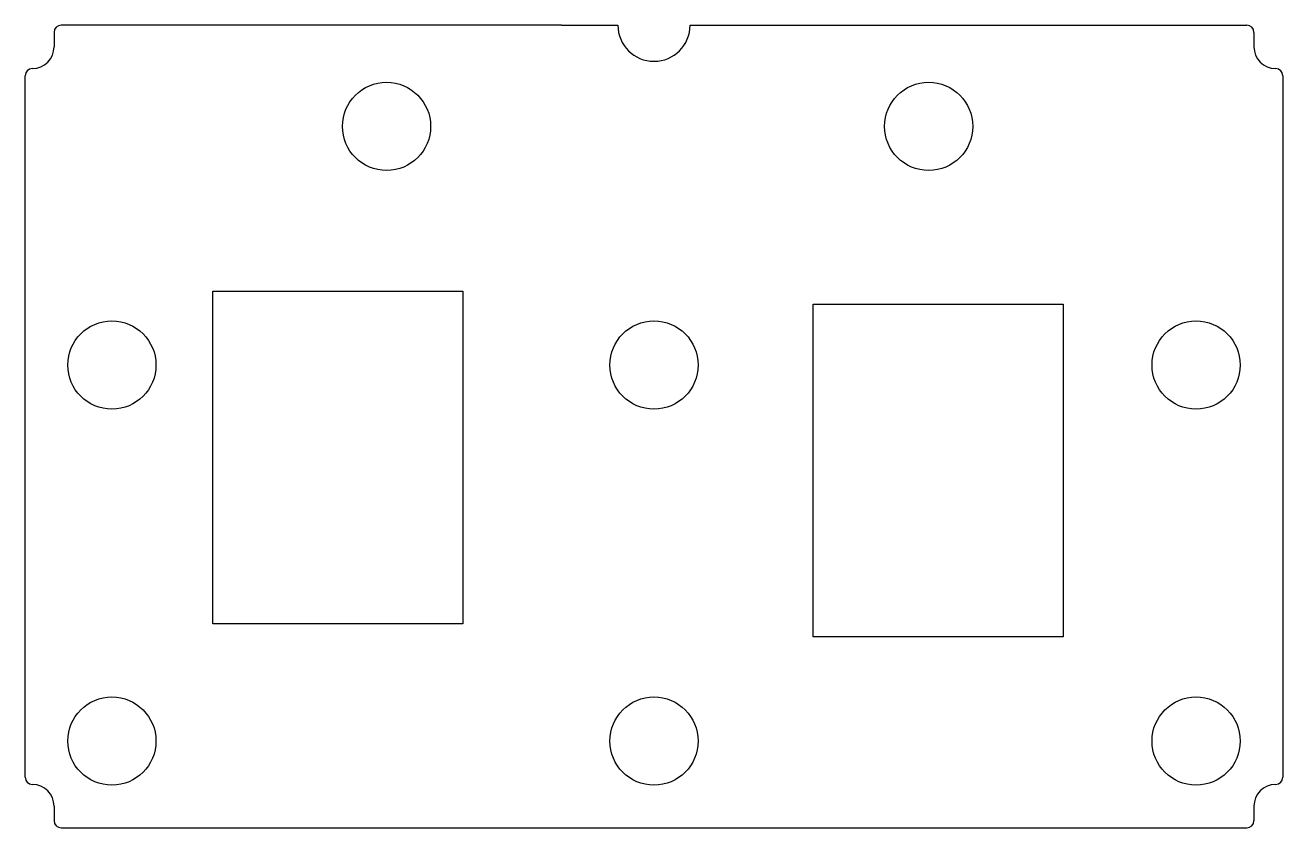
# Model space of a CAD drawing. Extents: x 20 to 194, y -136 to -25.
import ezdxf

# ---------------------------------------------------------------- set-up
doc = ezdxf.new("R2010")
doc.units = 0
doc.layers.add('BLACK', color=7, linetype='CONTINUOUS')

msp = doc.modelspace()

# ---------------------------------------------------------------- linework, layer by layer
at = {"layer": 'BLACK', "linetype": 'CONTINUOUS'}
for p, q in [((24, -26), (24, -28)), ((94.2, -25), (25, -25)), ((94.2, -25), (102, -25)), ((112, -25), (124.2, -25)), ((124.2, -25), (189, -25)), ((190, -26), (190, -28)), ((20, -129), (20, -32)), ((194, -32), (194, -129)), ((45.95, -61.8), (80.55, -61.8)), ((45.95, -107.8), (45.95, -61.8)), ((80.55, -61.8), (80.55, -107.8)), ((129, -63.6), (163.6, -63.6)), ((129, -109.6), (129, -63.6)), ((163.6, -63.6), (163.6, -109.6)), ((80.55, -107.8), (45.95, -107.8)), ((163.6, -109.6), (129, -109.6)), ((24, -133), (24, -135)), ((190, -133), (190, -135)), ((25, -136), (112, -136)), ((112, -136), (189, -136))]:
    msp.add_line(p, q, dxfattribs=at)
at = {"layer": 'BLACK'}
for centre in [(70, -39), (145, -39), (32, -72), (107, -72), (182, -72), (32, -124), (107, -124), (182, -124)]:
    msp.add_circle(centre, 6.1, dxfattribs=at)
for centre, radius, start, end in [((25, -26), 1, 90, 180), ((107, -25), 5, -180, 0), ((189, -26), 1, 0, 90), ((21, -28), 3, -90, 0), ((193, -28), 3, -180, -90), ((21, -32), 1, 90, 180), ((193, -32), 1, 0, 90), ((21, -129), 1, -180, -90), ((21, -133), 3, 0, 90), ((193, -133), 3, 90, 180), ((193, -129), 1, -90, 0), ((25, -135), 1, -180, -90), ((189, -135), 1, -90, 0)]:
    msp.add_arc(centre, radius, start, end, dxfattribs=at)

doc.saveas('drawing.dxf')
